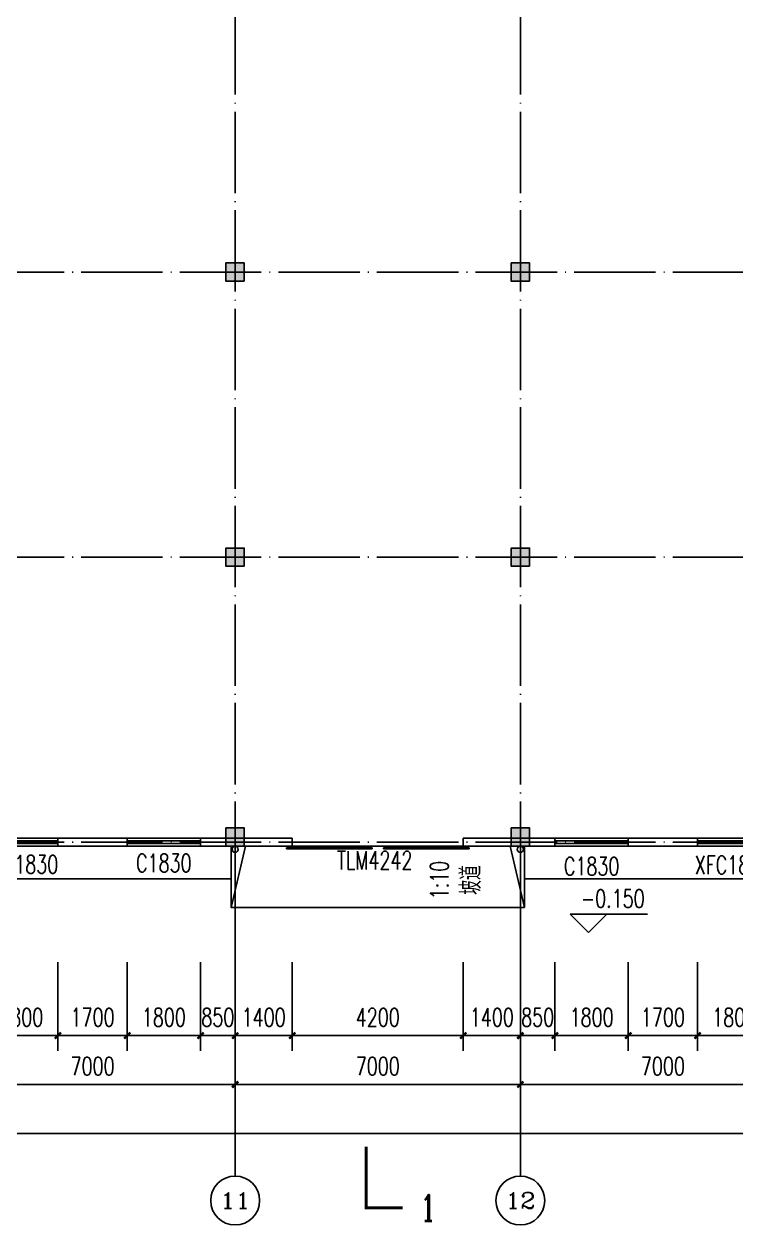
# Model space of a CAD drawing. Extents: x -4747 to 1060961, y -766984 to 396631.
# Drawn here: x 536663 to 554138, y -16063 to 13430 of the extents above; entities that cross this region are included whole.
import ezdxf
from ezdxf.enums import TextEntityAlignment as Align

# ---------------------------------------------------------------- set-up
doc = ezdxf.new("R2010")
doc.units = 0
doc.header["$LTSCALE"] = 1000
doc.header["$MEASUREMENT"] = 0
doc.linetypes.add('DOTE', pattern=[2.42, 2, -0.2, 0.02, -0.2])
doc.layers.get('0').update_dxf_attribs({"linetype": 'CONTINUOUS'})
doc.layers.get('DEFPOINTS').update_dxf_attribs({"linetype": 'CONTINUOUS'})
for name, color, linetype in [('AXIS', 3, 'CONTINUOUS'), ('AXIS_TEXT', 7, 'CONTINUOUS'), ('DIM_ELEV', 3, 'CONTINUOUS'), ('DIM_SYMB', 3, 'CONTINUOUS'), ('DOTE', 1, 'DOTE'), ('PUB_DIM', 3, 'CONTINUOUS'), ('PUB_TEXT', 7, 'CONTINUOUS'), ('WALL', 6, 'CONTINUOUS'), ('WINDOW', 4, 'CONTINUOUS'), ('WINDOW_TEXT', 7, 'CONTINUOUS'), ('剖面填充', 147, 'CONTINUOUS'), ('散水', 2, 'CONTINUOUS'), ('柱', 2, 'CONTINUOUS'), ('柱涂实', 54, 'CONTINUOUS'), ('立面轮廓线', 3, 'CONTINUOUS'), ('雨水管', 2, 'CONTINUOUS'), ('面积计算', 7, 'CONTINUOUS')]:
    doc.layers.add(name, color=color, linetype=linetype)
doc.styles.add('_TCH_AXIS', font='COMPLEX', dxfattribs={"bigfont": 'GBCBIG'})
doc.styles.add('_TCH_DIM', font='SIMPLEX', dxfattribs={"bigfont": 'GBCBIG'})
doc.styles.add('_TCH_LABEL', font='COMPLEX', dxfattribs={"bigfont": 'GBCBIG'})
doc.styles.add('_TCH_WINDOW', font='SIMPLEX', dxfattribs={"height": 3.5, "bigfont": 'GBCBIG'})
doc.styles.add('COMPLEX', font='complex_.ttf')
doc.styles.add('DIM_FONT', font='SIMPLEX', dxfattribs={"width": 0.7, "bigfont": 'GBCBIG'})
doc.dimstyles.new('DIMN150', dxfattribs={"dimscale": 1.5, "dimtxt": 300, "dimasz": 100, "dimexe": 250, "dimexo": 300, "dimgap": 150, "dimtad": 1, "dimdec": 0, "dimzin": 0, "dimtxsty": 'DIM_FONT', "dimblk": 'ARCHTICK', "dimcen": 0.09, "dimclrt": 7, "dimazin": 3, "dimtfac": 1, "dimtdec": 0, "dimtix": 1, "dimtmove": 0, "dimatfit": 3, "dimtolj": 1, "dimtzin": 0})

# ---------------------------------------------------------------- blocks, each defined once
blk = doc.blocks.new('A$C22EA1380')
at = {"layer": '柱涂实'}
for points in [[(63625, 13875), (63625, 14325), (63175, 14325), (63175, 13875)], [(70625, 13875), (70625, 14325), (70175, 14325), (70175, 13875)], [(63625, 6875), (63625, 7325), (63175, 7325), (63175, 6875)], [(70625, 6875), (70625, 7325), (70175, 7325), (70175, 6875)], [(63625, 0), (63625, 450), (63175, 450), (63175, 0)], [(70625, 0), (70625, 450), (70175, 450), (70175, 0)]]:
    blk.add_hatch(color=256, dxfattribs=at).paths.add_polyline_path(points)
at = {"layer": '柱'}
for points in [[(63625, 13875), (63625, 14325), (63175, 14325), (63175, 13875)], [(70625, 13875), (70625, 14325), (70175, 14325), (70175, 13875)], [(63625, 6875), (63625, 7325), (63175, 7325), (63175, 6875)], [(70625, 6875), (70625, 7325), (70175, 7325), (70175, 6875)], [(63625, 0), (63625, 450), (63175, 450), (63175, 0)], [(70625, 0), (70625, 450), (70175, 450), (70175, 0)]]:
    blk.add_lwpolyline(points, close=True, dxfattribs=at)
at = {"layer": '柱涂实', "linetype": 'CONTINUOUS'}
for points in [[(63625, 13875), (63625, 14325), (63175, 14325), (63175, 13875)], [(70625, 13875), (70625, 14325), (70175, 14325), (70175, 13875)], [(63625, 6875), (63625, 7325), (63175, 7325), (63175, 6875)], [(70625, 6875), (70625, 7325), (70175, 7325), (70175, 6875)], [(63625, 0), (63625, 450), (63175, 450), (63175, 0)], [(70625, 0), (70625, 450), (70175, 450), (70175, 0)]]:
    blk.add_lwpolyline(points, close=True, dxfattribs=at)
blk = doc.blocks.new('_ARCHTICK')
at = {"color": 0, "linetype": 'BYBLOCK', "const_width": 0.4}
blk.add_lwpolyline([(-0.5, -0.5), (0.5, 0.5)], dxfattribs=at)
blk = doc.blocks.new('*D1517')
at = {"layer": 'DEFPOINTS', "color": 0}
for p in [(553195, -9163), (554995, -9163), (554995, -11413)]:
    blk.add_point(p, dxfattribs=at)
at = {"layer": 'PUB_DIM', "color": 0}
for p, q in [((553195, -9613), (553195, -11788)), ((554995, -9613), (554995, -11788)), ((553195, -11413), (554995, -11413))]:
    blk.add_line(p, q, dxfattribs=at)
at = {"layer": 'PUB_DIM', "color": 0, "xscale": 150, "yscale": 150, "zscale": 150, "rotation": 180}
blk.add_blockref('_ARCHTICK', (553195, -11413), dxfattribs=at)
at = {"layer": 'PUB_DIM', "color": 0, "xscale": 150, "yscale": 150, "zscale": 150}
blk.add_blockref('_ARCHTICK', (554995, -11413), dxfattribs=at)
at = {"layer": 'PUB_DIM', "color": 7, "insert": (554095, -10963), "char_height": 450, "attachment_point": 5, "style": 'DIM_FONT'}
blk.add_mtext('\\A1;1800', dxfattribs=at)
blk = doc.blocks.new('*D1518')
at = {"layer": 'DEFPOINTS', "color": 0}
for p in [(551495, -9163), (553195, -9163), (553195, -11413)]:
    blk.add_point(p, dxfattribs=at)
at = {"layer": 'PUB_DIM', "color": 0}
for p, q in [((551495, -9613), (551495, -11788)), ((553195, -9613), (553195, -11788)), ((551495, -11413), (553195, -11413))]:
    blk.add_line(p, q, dxfattribs=at)
at = {"layer": 'PUB_DIM', "color": 0, "xscale": 150, "yscale": 150, "zscale": 150, "rotation": 180}
blk.add_blockref('_ARCHTICK', (551495, -11413), dxfattribs=at)
at = {"layer": 'PUB_DIM', "color": 0, "xscale": 150, "yscale": 150, "zscale": 150}
blk.add_blockref('_ARCHTICK', (553195, -11413), dxfattribs=at)
at = {"layer": 'PUB_DIM', "color": 7, "insert": (552345, -10963), "char_height": 450, "attachment_point": 5, "style": 'DIM_FONT'}
blk.add_mtext('\\A1;1700', dxfattribs=at)
blk = doc.blocks.new('*D1519')
at = {"layer": 'DEFPOINTS', "color": 0}
for p in [(549695, -9163), (551495, -9163), (551495, -11413)]:
    blk.add_point(p, dxfattribs=at)
at = {"layer": 'PUB_DIM', "color": 0}
for p, q in [((549695, -9613), (549695, -11788)), ((551495, -9613), (551495, -11788)), ((549695, -11413), (551495, -11413))]:
    blk.add_line(p, q, dxfattribs=at)
at = {"layer": 'PUB_DIM', "color": 0, "xscale": 150, "yscale": 150, "zscale": 150, "rotation": 180}
blk.add_blockref('_ARCHTICK', (549695, -11413), dxfattribs=at)
at = {"layer": 'PUB_DIM', "color": 0, "xscale": 150, "yscale": 150, "zscale": 150}
blk.add_blockref('_ARCHTICK', (551495, -11413), dxfattribs=at)
at = {"layer": 'PUB_DIM', "color": 7, "insert": (550595, -10963), "char_height": 450, "attachment_point": 5, "style": 'DIM_FONT'}
blk.add_mtext('\\A1;1800', dxfattribs=at)
blk = doc.blocks.new('*D1520')
at = {"layer": 'DEFPOINTS', "color": 0}
for p in [(548845, -9163), (549695, -9163), (549695, -11413)]:
    blk.add_point(p, dxfattribs=at)
at = {"layer": 'PUB_DIM', "color": 0}
for p, q in [((548845, -9613), (548845, -11788)), ((549695, -9613), (549695, -11788)), ((548845, -11413), (548695, -11413)), ((548845, -11413), (549695, -11413)), ((549695, -11413), (549845, -11413))]:
    blk.add_line(p, q, dxfattribs=at)
at = {"layer": 'PUB_DIM', "color": 0, "xscale": 150, "yscale": 150, "zscale": 150}
blk.add_blockref('_ARCHTICK', (548845, -11413), dxfattribs=at)
at = {"layer": 'PUB_DIM', "color": 0, "xscale": 150, "yscale": 150, "zscale": 150, "rotation": 180}
blk.add_blockref('_ARCHTICK', (549695, -11413), dxfattribs=at)
at = {"layer": 'PUB_DIM', "color": 7, "insert": (549270, -10963), "char_height": 450, "attachment_point": 5, "style": 'DIM_FONT'}
blk.add_mtext('\\A1;850', dxfattribs=at)
blk = doc.blocks.new('*D1521')
at = {"layer": 'DEFPOINTS', "color": 0}
for p in [(547445, -9163), (548845, -9163), (548845, -11413)]:
    blk.add_point(p, dxfattribs=at)
at = {"layer": 'PUB_DIM', "color": 0}
for p, q in [((547445, -9613), (547445, -11788)), ((548845, -9613), (548845, -11788)), ((547445, -11413), (547295, -11413)), ((547445, -11413), (548845, -11413)), ((548845, -11413), (548995, -11413))]:
    blk.add_line(p, q, dxfattribs=at)
at = {"layer": 'PUB_DIM', "color": 0, "xscale": 150, "yscale": 150, "zscale": 150}
blk.add_blockref('_ARCHTICK', (547445, -11413), dxfattribs=at)
at = {"layer": 'PUB_DIM', "color": 0, "xscale": 150, "yscale": 150, "zscale": 150, "rotation": 180}
blk.add_blockref('_ARCHTICK', (548845, -11413), dxfattribs=at)
at = {"layer": 'PUB_DIM', "color": 7, "insert": (548145, -10963), "char_height": 450, "attachment_point": 5, "style": 'DIM_FONT'}
blk.add_mtext('\\A1;1400', dxfattribs=at)
blk = doc.blocks.new('*D1522')
at = {"layer": 'DEFPOINTS', "color": 0}
for p in [(543245, -9163), (547445, -9163), (547445, -11413)]:
    blk.add_point(p, dxfattribs=at)
at = {"layer": 'PUB_DIM', "color": 0}
for p, q in [((543245, -9613), (543245, -11788)), ((547445, -9613), (547445, -11788)), ((543245, -11413), (547445, -11413))]:
    blk.add_line(p, q, dxfattribs=at)
at = {"layer": 'PUB_DIM', "color": 0, "xscale": 150, "yscale": 150, "zscale": 150, "rotation": 180}
blk.add_blockref('_ARCHTICK', (543245, -11413), dxfattribs=at)
at = {"layer": 'PUB_DIM', "color": 0, "xscale": 150, "yscale": 150, "zscale": 150}
blk.add_blockref('_ARCHTICK', (547445, -11413), dxfattribs=at)
at = {"layer": 'PUB_DIM', "color": 7, "insert": (545345, -10963), "char_height": 450, "attachment_point": 5, "style": 'DIM_FONT'}
blk.add_mtext('\\A1;4200', dxfattribs=at)
blk = doc.blocks.new('*D1523')
at = {"layer": 'DEFPOINTS', "color": 0}
for p in [(541845, -9163), (543245, -9163), (543245, -11413)]:
    blk.add_point(p, dxfattribs=at)
at = {"layer": 'PUB_DIM', "color": 0}
for p, q in [((541845, -9613), (541845, -11788)), ((543245, -9613), (543245, -11788)), ((541845, -11413), (541695, -11413)), ((541845, -11413), (543245, -11413)), ((543245, -11413), (543395, -11413))]:
    blk.add_line(p, q, dxfattribs=at)
at = {"layer": 'PUB_DIM', "color": 0, "xscale": 150, "yscale": 150, "zscale": 150}
blk.add_blockref('_ARCHTICK', (541845, -11413), dxfattribs=at)
at = {"layer": 'PUB_DIM', "color": 0, "xscale": 150, "yscale": 150, "zscale": 150, "rotation": 180}
blk.add_blockref('_ARCHTICK', (543245, -11413), dxfattribs=at)
at = {"layer": 'PUB_DIM', "color": 7, "insert": (542545, -10963), "char_height": 450, "attachment_point": 5, "style": 'DIM_FONT'}
blk.add_mtext('\\A1;1400', dxfattribs=at)
blk = doc.blocks.new('*D1524')
at = {"layer": 'DEFPOINTS', "color": 0}
for p in [(540995, -9163), (541845, -9163), (541845, -11413)]:
    blk.add_point(p, dxfattribs=at)
at = {"layer": 'PUB_DIM', "color": 0}
for p, q in [((540995, -9613), (540995, -11788)), ((541845, -9613), (541845, -11788)), ((540995, -11413), (540845, -11413)), ((540995, -11413), (541845, -11413)), ((541845, -11413), (541995, -11413))]:
    blk.add_line(p, q, dxfattribs=at)
at = {"layer": 'PUB_DIM', "color": 0, "xscale": 150, "yscale": 150, "zscale": 150}
blk.add_blockref('_ARCHTICK', (540995, -11413), dxfattribs=at)
at = {"layer": 'PUB_DIM', "color": 0, "xscale": 150, "yscale": 150, "zscale": 150, "rotation": 180}
blk.add_blockref('_ARCHTICK', (541845, -11413), dxfattribs=at)
at = {"layer": 'PUB_DIM', "color": 7, "insert": (541420, -10963), "char_height": 450, "attachment_point": 5, "style": 'DIM_FONT'}
blk.add_mtext('\\A1;850', dxfattribs=at)
blk = doc.blocks.new('*D1525')
at = {"layer": 'DEFPOINTS', "color": 0}
for p in [(539195, -9163), (540995, -9163), (540995, -11413)]:
    blk.add_point(p, dxfattribs=at)
at = {"layer": 'PUB_DIM', "color": 0}
for p, q in [((539195, -9613), (539195, -11788)), ((540995, -9613), (540995, -11788)), ((539195, -11413), (540995, -11413))]:
    blk.add_line(p, q, dxfattribs=at)
at = {"layer": 'PUB_DIM', "color": 0, "xscale": 150, "yscale": 150, "zscale": 150, "rotation": 180}
blk.add_blockref('_ARCHTICK', (539195, -11413), dxfattribs=at)
at = {"layer": 'PUB_DIM', "color": 0, "xscale": 150, "yscale": 150, "zscale": 150}
blk.add_blockref('_ARCHTICK', (540995, -11413), dxfattribs=at)
at = {"layer": 'PUB_DIM', "color": 7, "insert": (540095, -10963), "char_height": 450, "attachment_point": 5, "style": 'DIM_FONT'}
blk.add_mtext('\\A1;1800', dxfattribs=at)
blk = doc.blocks.new('*D1526')
at = {"layer": 'DEFPOINTS', "color": 0}
for p in [(537495, -9163), (539195, -9163), (539195, -11413)]:
    blk.add_point(p, dxfattribs=at)
at = {"layer": 'PUB_DIM', "color": 0}
for p, q in [((537495, -9613), (537495, -11788)), ((539195, -9613), (539195, -11788)), ((537495, -11413), (539195, -11413))]:
    blk.add_line(p, q, dxfattribs=at)
at = {"layer": 'PUB_DIM', "color": 0, "xscale": 150, "yscale": 150, "zscale": 150, "rotation": 180}
blk.add_blockref('_ARCHTICK', (537495, -11413), dxfattribs=at)
at = {"layer": 'PUB_DIM', "color": 0, "xscale": 150, "yscale": 150, "zscale": 150}
blk.add_blockref('_ARCHTICK', (539195, -11413), dxfattribs=at)
at = {"layer": 'PUB_DIM', "color": 7, "insert": (538345, -10963), "char_height": 450, "attachment_point": 5, "style": 'DIM_FONT'}
blk.add_mtext('\\A1;1700', dxfattribs=at)
blk = doc.blocks.new('*D1527')
at = {"layer": 'DEFPOINTS', "color": 0}
for p in [(535695, -9163), (537495, -9163), (537495, -11413)]:
    blk.add_point(p, dxfattribs=at)
at = {"layer": 'PUB_DIM', "color": 0}
for p, q in [((535695, -9613), (535695, -11788)), ((537495, -9613), (537495, -11788)), ((535695, -11413), (537495, -11413))]:
    blk.add_line(p, q, dxfattribs=at)
at = {"layer": 'PUB_DIM', "color": 0, "xscale": 150, "yscale": 150, "zscale": 150, "rotation": 180}
blk.add_blockref('_ARCHTICK', (535695, -11413), dxfattribs=at)
at = {"layer": 'PUB_DIM', "color": 0, "xscale": 150, "yscale": 150, "zscale": 150}
blk.add_blockref('_ARCHTICK', (537495, -11413), dxfattribs=at)
at = {"layer": 'PUB_DIM', "color": 7, "insert": (536595, -10963), "char_height": 450, "attachment_point": 5, "style": 'DIM_FONT'}
blk.add_mtext('\\A1;1800', dxfattribs=at)
blk = doc.blocks.new('*D1612')
at = {"layer": 'AXIS', "color": 0}
for p, q in [((534845, -9313), (534845, -12988)), ((541845, -9313), (541845, -12988)), ((534845, -12613), (541845, -12613))]:
    blk.add_line(p, q, dxfattribs=at)
at = {"layer": 'DEFPOINTS', "color": 0}
for p in [(534845, -8863), (541845, -8863), (541845, -12613)]:
    blk.add_point(p, dxfattribs=at)
at = {"layer": 'AXIS', "color": 0, "xscale": 150, "yscale": 150, "zscale": 150, "rotation": 180}
blk.add_blockref('_ARCHTICK', (534845, -12613), dxfattribs=at)
at = {"layer": 'AXIS', "color": 0, "xscale": 150, "yscale": 150, "zscale": 150}
blk.add_blockref('_ARCHTICK', (541845, -12613), dxfattribs=at)
at = {"layer": 'AXIS', "color": 7, "insert": (538345, -12163), "char_height": 450, "attachment_point": 5, "style": 'DIM_FONT'}
blk.add_mtext('\\A1;7000', dxfattribs=at)
blk = doc.blocks.new('*D1613')
at = {"layer": 'AXIS', "color": 0}
for p, q in [((541845, -9313), (541845, -12988)), ((548845, -9313), (548845, -12988)), ((541845, -12613), (548845, -12613))]:
    blk.add_line(p, q, dxfattribs=at)
at = {"layer": 'DEFPOINTS', "color": 0}
for p in [(541845, -8863), (548845, -8863), (548845, -12613)]:
    blk.add_point(p, dxfattribs=at)
at = {"layer": 'AXIS', "color": 0, "xscale": 150, "yscale": 150, "zscale": 150, "rotation": 180}
blk.add_blockref('_ARCHTICK', (541845, -12613), dxfattribs=at)
at = {"layer": 'AXIS', "color": 0, "xscale": 150, "yscale": 150, "zscale": 150}
blk.add_blockref('_ARCHTICK', (548845, -12613), dxfattribs=at)
at = {"layer": 'AXIS', "color": 7, "insert": (545345, -12163), "char_height": 450, "attachment_point": 5, "style": 'DIM_FONT'}
blk.add_mtext('\\A1;7000', dxfattribs=at)
blk = doc.blocks.new('*D1614')
at = {"layer": 'AXIS', "color": 0}
for p, q in [((548845, -9313), (548845, -12988)), ((555845, -9313), (555845, -12988)), ((548845, -12613), (555845, -12613))]:
    blk.add_line(p, q, dxfattribs=at)
at = {"layer": 'DEFPOINTS', "color": 0}
for p in [(548845, -8863), (555845, -8863), (555845, -12613)]:
    blk.add_point(p, dxfattribs=at)
at = {"layer": 'AXIS', "color": 0, "xscale": 150, "yscale": 150, "zscale": 150, "rotation": 180}
blk.add_blockref('_ARCHTICK', (548845, -12613), dxfattribs=at)
at = {"layer": 'AXIS', "color": 0, "xscale": 150, "yscale": 150, "zscale": 150}
blk.add_blockref('_ARCHTICK', (555845, -12613), dxfattribs=at)
at = {"layer": 'AXIS', "color": 7, "insert": (552345, -12163), "char_height": 450, "attachment_point": 5, "style": 'DIM_FONT'}
blk.add_mtext('\\A1;7000', dxfattribs=at)
blk = doc.blocks.new('*D1619')
at = {"layer": 'AXIS', "color": 0}
for p, q in [((478445, -9613), (478445, -14188)), ((578945, -9613), (578945, -14188)), ((478445, -13813), (578945, -13813))]:
    blk.add_line(p, q, dxfattribs=at)
at = {"layer": 'DEFPOINTS', "color": 0}
for p in [(478445, -9163), (578945, -9163), (578945, -13813)]:
    blk.add_point(p, dxfattribs=at)
at = {"layer": 'AXIS', "color": 0, "xscale": 150, "yscale": 150, "zscale": 150, "rotation": 180}
blk.add_blockref('_ARCHTICK', (478445, -13813), dxfattribs=at)
at = {"layer": 'AXIS', "color": 0, "xscale": 150, "yscale": 150, "zscale": 150}
blk.add_blockref('_ARCHTICK', (578945, -13813), dxfattribs=at)
at = {"layer": 'AXIS', "color": 7, "insert": (528695, -13363), "char_height": 450, "attachment_point": 5, "style": 'DIM_FONT'}
blk.add_mtext('\\A1;100500', dxfattribs=at)
blk = doc.blocks.new('$WINLIB2D$00000001')
at = {"color": 0}
for points in [[(-0.5, 0.5), (-0.5, -0.5)], [(-0.5, 0.5), (0.5, 0.5)], [(0.5, -0.5), (0.5, 0.5)], [(0.5, 0.167), (-0.5, 0.167)], [(0.5, -0.167), (-0.5, -0.167)], [(-0.5, -0.5), (0.5, -0.5)]]:
    blk.add_lwpolyline(points, dxfattribs=at)
blk = doc.blocks.new('$DORLIB2D$00000127')
at = {"color": 0, "linetype": 'CONTINUOUS'}
for p, q in [((-0.0333, 0.7949, -93.75), (-0.5333, 0.7949, -93.75)), ((-0.5333, 0.7949, -93.75), (-0.5333, 0.6904, -93.75)), ((-0.0333, 0.7949, -93.75), (-0.0333, 0.6904, -93.75)), ((0.0333, 0.7949, -93.75), (0.0333, 0.6904, -93.75)), ((0.5333, 0.7949, -93.75), (0.0333, 0.7949, -93.75)), ((0.5333, 0.7949, -93.75), (0.5333, 0.6904, -93.75)), ((-0.0333, 0.6904, -93.75), (-0.5333, 0.6904, -93.75)), ((0.5333, 0.6904, -93.75), (0.0333, 0.6904, -93.75)), ((0.5, 0.5, -93.75), (-0.5, 0.5, -93.75))]:
    blk.add_line(p, q, dxfattribs=at)
blk = doc.blocks.new('_AXISO')
blk.add_circle((0, 0), 0.5)
at = {"layer": 'AXIS_TEXT', "style": 'COMPLEX', "width": 1.041667}
blk.add_attdef('A', text='', height=0.56, dxfattribs=at).set_placement((-0.25, -0.28), (0.25, -0.28), align=Align.FIT)

msp = doc.modelspace()

# ---------------------------------------------------------------- linework, layer by layer
at = {"layer": 'AXIS'}
for p, q in [((541844.9, -7663), (541844.9, -14863)), ((548844.9, -7663), (548844.9, -14863))]:
    msp.add_line(p, q, dxfattribs=at)
at = {"layer": 'DIM_ELEV'}
for p, q in [((550516.3, -8877.4), (550066.3, -8427.4)), ((550066.3, -8427.4), (551965.3, -8427.4)), ((550516.3, -8877.4), (550966.3, -8427.4))]:
    msp.add_line(p, q, dxfattribs=at)
at = {"layer": 'DIM_SYMB'}
msp.add_lwpolyline([(547238.3, -7028.6, 0, 0, 0), (547238.3, -7738.2, 120, 0, 0), (547238.3, -8188.2, 0, 0, 0)], format="xyseb", dxfattribs=at)
at = {"layer": 'DIM_SYMB', "const_width": 75}
msp.add_lwpolyline([(545060.3, -14141.3), (545060.3, -15641.3), (545960.3, -15641.3)], dxfattribs=at)
at = {"layer": 'DOTE'}
for p, q in [((541844.9, -7663), (541844.9, 36337)), ((548844.9, -7663), (548844.9, 36337)), ((475144.9, 7337), (579844.9, 7337)), ((475144.9, 337), (579844.9, 337)), ((475144.9, -6663), (579844.9, -6663))]:
    msp.add_line(p, q, dxfattribs=at)
at = {"layer": 'WALL'}
for p, q in [((539194.9, -6563), (537494.9, -6563)), ((537494.9, -6563), (537494.9, -6763)), ((537494.9, -6763), (539194.9, -6763)), ((539194.9, -6763), (539194.9, -6563)), ((543244.9, -6563), (540994.9, -6563)), ((540994.9, -6563), (540994.9, -6763)), ((540994.9, -6763), (543244.9, -6763)), ((543244.9, -6763), (543244.9, -6563)), ((549694.9, -6563), (547444.9, -6563)), ((547444.9, -6563), (547444.9, -6763)), ((547444.9, -6763), (549694.9, -6763)), ((549694.9, -6763), (549694.9, -6563)), ((553194.9, -6563), (551494.9, -6563)), ((551494.9, -6563), (551494.9, -6763)), ((551494.9, -6763), (553194.9, -6763)), ((553194.9, -6763), (553194.9, -6563))]:
    msp.add_line(p, q, dxfattribs=at)
at = {"layer": '剖面填充'}
msp.add_lwpolyline([(576944.9, -6763), (478444.9, -6763), (478444.9, 35437), (576944.9, 35437)], close=True, dxfattribs=at)
at = {"layer": '散水'}
for points in [[(541744.9, -6763), (541744.9, -8263), (548944.9, -8263), (548944.9, -6763)], [(542094.9, -6763), (541744.9, -8263)], [(548944.9, -8263), (548594.9, -6763)], [(508644.9, -7563), (541744.9, -7563)], [(548944.9, -7563), (555744.9, -7563)]]:
    msp.add_lwpolyline(points, dxfattribs=at)
at = {"layer": '立面轮廓线'}
msp.add_lwpolyline([(478444.9, -6763), (576944.9, -6763), (576944.9, 35437), (478444.9, 35437), (478444.9, -6763)], dxfattribs=at)
at = {"layer": '雨水管'}
for centre in [(541844.9, -6838), (548844.9, -6838)]:
    msp.add_circle(centre, 75, dxfattribs=at)

# ---------------------------------------------------------------- block references
at = {"layer": 'AXIS'}
ref = msp.add_blockref('_AXISO', (541844.9, -15463), dxfattribs=dict(at, xscale=1200, yscale=1200, zscale=1200))
ref.add_attrib('A', '11', dxfattribs={"layer": 'AXIS_TEXT', "height": 394.42, "style": '_TCH_AXIS', "width": 1.645319}).set_placement((541474.1, -15660.2), (542215.7, -15660.2), align=Align.FIT)
ref = msp.add_blockref('_AXISO', (548844.9, -15463), dxfattribs=dict(at, xscale=1200, yscale=1200, zscale=1200))
ref.add_attrib('A', '12', dxfattribs={"layer": 'AXIS_TEXT', "height": 394.42, "style": '_TCH_AXIS', "width": 1.361643}).set_placement((548474.1, -15660.2), (549215.7, -15660.2), align=Align.FIT)
at = {"layer": 'WINDOW'}
ref = msp.add_blockref('$WINLIB2D$00000001', (536594.9, -6663), dxfattribs=dict(at, xscale=-1800, yscale=-200, zscale=-1800, rotation=180))
ref.add_attrib('A', 'XFC1830', (535627.4, -7431), dxfattribs={"layer": 'WINDOW_TEXT', "height": 446.25, "style": '_TCH_WINDOW', "width": 0.705882})
ref = msp.add_blockref('$WINLIB2D$00000001', (540094.9, -6663), dxfattribs=dict(at, xscale=-1800, yscale=-200, zscale=-1800, rotation=180))
ref.add_attrib('A', 'C1830', (539412.4, -7398.6), dxfattribs={"layer": 'WINDOW_TEXT', "height": 446.25, "style": '_TCH_WINDOW', "width": 0.705882})
ref = msp.add_blockref('$DORLIB2D$00000127', (545344.9, -6663), dxfattribs=dict(at, xscale=-4200, yscale=200, zscale=-4200, rotation=180))
ref.add_attrib('A', 'TLM4242', (544347.4, -7329.2), dxfattribs={"layer": 'WINDOW_TEXT', "height": 446.25, "style": '_TCH_WINDOW', "width": 0.705882})
ref = msp.add_blockref('$WINLIB2D$00000001', (550594.9, -6663), dxfattribs=dict(at, xscale=-1800, yscale=-200, zscale=-1800, rotation=180))
ref.add_attrib('A', 'C1830', (549912.4, -7476.1), dxfattribs={"layer": 'WINDOW_TEXT', "height": 446.25, "style": '_TCH_WINDOW', "width": 0.705882})
ref = msp.add_blockref('$WINLIB2D$00000001', (554094.9, -6663), dxfattribs=dict(at, xscale=-1800, yscale=-200, zscale=-1800, rotation=180))
ref.add_attrib('A', 'XFC1830', (553127.4, -7443.8), dxfattribs={"layer": 'WINDOW_TEXT', "height": 446.25, "style": '_TCH_WINDOW', "width": 0.705882})
at = {"layer": '面积计算'}
msp.add_blockref('A$C22EA1380', (478444.9, -6763), dxfattribs=at)

# ---------------------------------------------------------------- texts
at = {"layer": 'PUB_TEXT', "style": '_TCH_DIM', "width": 0.705882}
msp.add_text('1:10', height=446.25, rotation=90, dxfattribs=at).set_placement((547080.8, -8065.9))
at = {"layer": 'PUB_TEXT', "style": '_TCH_DIM'}
msp.add_text('坡道', height=506.38, rotation=90, dxfattribs=at).set_placement((547881, -7954.7))
at = {"layer": 'PUB_TEXT', "width": 0.705882}
for s, height, style, p in [('-0.150', 446.25, '_TCH_DIM', (550330.3, -8269.9)), ('1', 637.5, '_TCH_LABEL', (546385.9, -15960.1))]:
    msp.add_text(s, height=height, dxfattribs=dict(at, style=style)).set_placement(p)

# ---------------------------------------------------------------- dimensions: what is measured, and where the dimension line sits
at = {"layer": 'AXIS'}
for p1, p2, distance, picture, middle in [((534844.9, -8863), (541844.9, -8863), -3750, '*D1612', (538344.9, -12163)), ((541844.9, -8863), (548844.9, -8863), -3750, '*D1613', (545344.9, -12163)), ((548844.9, -8863), (555844.9, -8863), -3750, '*D1614', (552344.9, -12163)), ((478444.9, -9163), (578944.9, -9163), -4650, '*D1619', (528694.9, -13363))]:
    dim = msp.add_aligned_dim(p1=p1, p2=p2, distance=distance, dimstyle='DIMN150', dxfattribs=at)
    dim.commit()
    dim.dimension.update_dxf_attribs({"geometry": picture, "text_midpoint": middle})
at = {"layer": 'PUB_DIM'}
for p1, p2, picture, middle in [((535694.9, -9163), (537494.9, -9163), '*D1527', (536594.9, -10963)), ((537494.9, -9163), (539194.9, -9163), '*D1526', (538344.9, -10963)), ((539194.9, -9163), (540994.9, -9163), '*D1525', (540094.9, -10963)), ((540994.9, -9163), (541844.9, -9163), '*D1524', (541419.9, -10963)), ((541844.9, -9163), (543244.9, -9163), '*D1523', (542544.9, -10963)), ((543244.9, -9163), (547444.9, -9163), '*D1522', (545344.9, -10963)), ((547444.9, -9163), (548844.9, -9163), '*D1521', (548144.9, -10963)), ((548844.9, -9163), (549694.9, -9163), '*D1520', (549269.9, -10963)), ((549694.9, -9163), (551494.9, -9163), '*D1519', (550594.9, -10963)), ((551494.9, -9163), (553194.9, -9163), '*D1518', (552344.9, -10963)), ((553194.9, -9163), (554994.9, -9163), '*D1517', (554094.9, -10963))]:
    dim = msp.add_aligned_dim(p1=p1, p2=p2, distance=-2250, dimstyle='DIMN150', dxfattribs=at)
    dim.commit()
    dim.dimension.update_dxf_attribs({"geometry": picture, "text_midpoint": middle})

doc.saveas('drawing.dxf')
